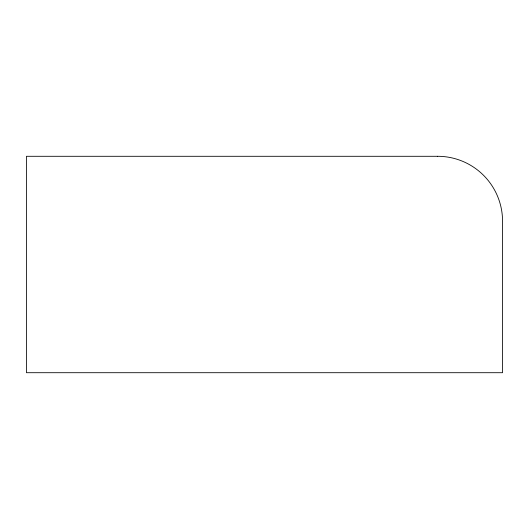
<?xml version="1.0" encoding="UTF-8"?>
<svg xmlns="http://www.w3.org/2000/svg" width="529" height="529" viewBox="0 0 529 529"><rect width="100%" height="100%" fill="white"/><g stroke="black" fill="none" stroke-linecap="round" stroke-linejoin="round"><path stroke-width="0.79" d="M437.628 156.293L26.45 156.293L26.45 372.707L502.55 372.707L502.55 221.221A64.922 64.922 0 0 0 437.628 156.293"/></g></svg>
